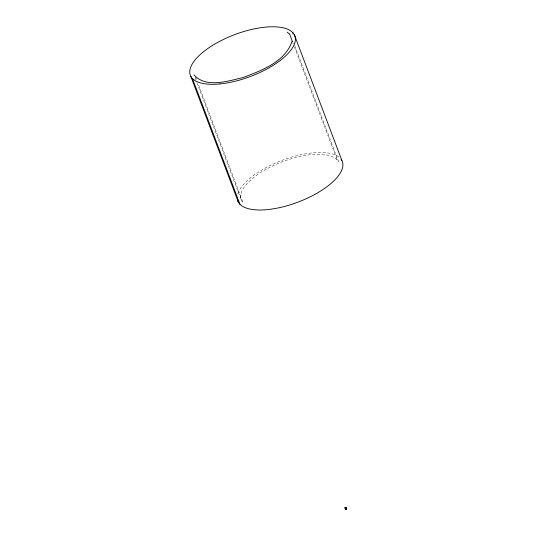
<?xml version="1.0" encoding="UTF-8"?>
<svg xmlns="http://www.w3.org/2000/svg" width="536" height="536" viewBox="0 0 536 536"><rect width="100%" height="100%" fill="white"/><g stroke="black" fill="none" stroke-linecap="round" stroke-linejoin="round"><path stroke-width="0.4" stroke-dasharray="2.68 2.01" d="M294.679 45.513L338.631 161.825C333.258 153.839 322.109 154.194 313.553 154.442C301.058 155.427 288.864 158.917 277.346 163.768C265.414 169.095 253.535 175.721 245.086 185.918C241.327 190.454 238.332 197.905 243.11 202.816L198.26 84.118M292.77 42.485L293.353 44.039M294.525 47.141L337.03 159.627M195.62 77.137L196.498 79.469M195.205 78.068L195.794 79.63M196.973 82.752L241.508 200.625M237.904 193.63A55.858 22.365 -20.7 0 1 284.201 159.554A55.858 22.365 -20.7 0 1 339.087 157.182"/><path stroke-width="0.8" d="M292.026 41.406C285.092 61.881 261.595 70.551 243.009 77.559C228.068 81.03 205.945 88.433 194.019 74.946M345.291 508.999L345.398 509.2C346.658 509.843 345.74 507.739 346.082 508.919M345.345 509.1L346.075 509.093L345.78 508.677M345.398 509.2L346.189 509.073M345.613 508.396L345.398 507.639L345.566 509.113L345.345 507.411M345.934 507.324L345.981 508.724L346.129 508.309C346.256 505.93 345.841 509.374 345.278 507.552M345.432 508.309L345.164 508.751L346.028 508.758M345.439 508.383L345.171 508.751L346.062 508.45M346.182 508.141L345.727 508.624M345.968 507.451L345.164 507.404L345.392 508.45L346.189 508.175L346.035 507.384M346.015 507.599L346.109 508.443L345.224 508.664M346.095 507.927L345.258 507.471M346.055 507.458L345.124 507.445M345.184 507.639L346.082 507.532L345.164 507.558L345.981 509.113M345.827 509.066L346.075 508.349M345.633 508.563L345.68 508.691M346.089 507.86L345.258 507.867L346.122 507.94M345.392 508.383L346.142 508.403M345.325 508.537L346.223 508.296M345.231 508.878L346.075 508.845M287.202 32.1L289.541 33.956L292.475 41.708M345.995 508.758L346.176 509.106L345.995 508.537M294.358 34.746L341.847 160.425M292.703 32.502L293.286 34.049M192.464 78.591L239.954 204.27M190.809 76.347L238.299 202.025M341.11 159.259A55.858 22.365 -20.7 0 1 299.101 201.71A55.858 22.365 -20.7 0 1 237.394 199.479M219.954 83.924A55.858 22.365 -20.7 0 0 295.256 37.292A55.858 22.365 -20.7 0 0 212.537 45.419A55.858 22.365 -20.7 0 0 219.954 83.924"/></g></svg>
